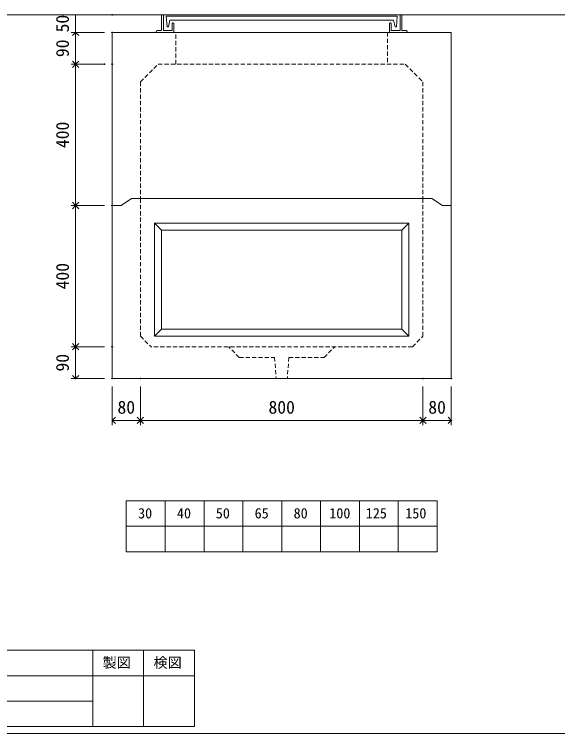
# Model space of a CAD drawing. Units: millimetres, scale not verified. Extents: x -4890 to 18490, y -2328 to 2328.
# Drawn here: x 308 to 1846, y -1947 to 89 of the extents above; entities that cross this region are included whole.
import ezdxf
from ezdxf.enums import TextEntityAlignment as Align

# ---------------------------------------------------------------- set-up
doc = ezdxf.new("R2010")
doc.units = ezdxf.units.MM
doc.header["$LTSCALE"] = 10
doc.header["$PDMODE"] = 32
doc.header["$PDSIZE"] = 2
doc.linetypes.add('DASHED1', pattern=[1.8, 1.2, -0.6])
doc.layers.add('0-1_Defpoints', color=7, linetype='Continuous')
for name, color, linetype, lineweight in [('0-2_waku', 7, 'Continuous', 18), ('0-3_gaikei', 7, 'Continuous', 18), ('0-4_kakure', 7, 'DASHED1', 5), ('0-5_sunpou', 7, 'Continuous', 5), ('0-9_uchigawa', 6, 'Continuous', 18), ('0-B_futa', 3, 'Continuous', 18), ('0-C_GL', 4, 'Continuous', 18), ('0-E_文字１', 7, 'Continuous', 18)]:
    doc.layers.add(name, color=color, linetype=linetype, lineweight=lineweight)
doc.styles.add('ＭＳ ゴシック', font='')
doc.styles.get('ＭＳ ゴシック').set_extended_font_data('MS Gothic')

# ---------------------------------------------------------------- blocks, each defined once
blk = doc.blocks.new('_Open90')
at = {"layer": '0-5_sunpou'}
blk.add_line((0, 0), (-1, 0), dxfattribs=at)
blk.add_lwpolyline([(-0.5, 0.5), (0, 0), (-0.5, -0.5)], dxfattribs=at)
blk = doc.blocks.new('D83')
at = {"layer": '0-1_Defpoints'}
for p in [(2032.32, 2214.36), (1928.83, 2124.36), (2032.32, 2124.36)]:
    blk.add_point(p, dxfattribs=at)
at = {"layer": '0-5_sunpou'}
for p, q in [((2010.32, 2214.36), (1915.83, 2214.36)), ((1928.83, 2196.36), (1928.83, 2142.36)), ((2010.32, 2124.36), (1915.83, 2124.36))]:
    blk.add_line(p, q, dxfattribs=at)
at = {"layer": '0-5_sunpou', "xscale": 18, "yscale": 18}
for p, rotation in [((1928.83, 2214.36), 90), ((1928.83, 2124.36), 270)]:
    blk.add_blockref('_Open90', p, dxfattribs=dict(at, rotation=rotation))
at = {"layer": '0-5_sunpou', "style": 'ＭＳ ゴシック'}
blk.add_text('90', height=36.66, rotation=90, dxfattribs=at).set_placement((1920.83, 2144.36), align=Align.BOTTOM_LEFT)
blk = doc.blocks.new('D84')
at = {"layer": '0-1_Defpoints'}
for p in [(2032.32, 1724.36), (1928.83, 1324.36), (2032.32, 1324.36)]:
    blk.add_point(p, dxfattribs=at)
at = {"layer": '0-5_sunpou'}
for p, q in [((2010.32, 1724.36), (1915.83, 1724.36)), ((1928.83, 1706.36), (1928.83, 1342.36)), ((2010.32, 1324.36), (1915.83, 1324.36))]:
    blk.add_line(p, q, dxfattribs=at)
at = {"layer": '0-5_sunpou', "xscale": 18, "yscale": 18}
for p, rotation in [((1928.83, 1724.36), 90), ((1928.83, 1324.36), 270)]:
    blk.add_blockref('_Open90', p, dxfattribs=dict(at, rotation=rotation))
at = {"layer": '0-5_sunpou', "style": 'ＭＳ ゴシック'}
blk.add_text('400', height=36.66, rotation=90, dxfattribs=at).set_placement((1920.83, 1486.86), align=Align.BOTTOM_LEFT)
blk = doc.blocks.new('D85')
at = {"layer": '0-1_Defpoints'}
for p in [(2032.32, 1324.36), (1928.83, 1234.36), (2032.32, 1234.36)]:
    blk.add_point(p, dxfattribs=at)
at = {"layer": '0-5_sunpou'}
for p, q in [((2010.32, 1324.36), (1915.83, 1324.36)), ((1928.83, 1306.36), (1928.83, 1252.36)), ((2010.32, 1234.36), (1915.83, 1234.36))]:
    blk.add_line(p, q, dxfattribs=at)
at = {"layer": '0-5_sunpou', "xscale": 18, "yscale": 18}
for p, rotation in [((1928.83, 1324.36), 90), ((1928.83, 1234.36), 270)]:
    blk.add_blockref('_Open90', p, dxfattribs=dict(at, rotation=rotation))
at = {"layer": '0-5_sunpou', "style": 'ＭＳ ゴシック'}
blk.add_text('90', height=36.66, rotation=90, dxfattribs=at).set_placement((1920.83, 1254.36), align=Align.BOTTOM_LEFT)
blk = doc.blocks.new('D86')
at = {"layer": '0-1_Defpoints'}
for p in [(2032.32, 1234.36), (2112.32, 1234.36), (2112.32, 1115.97)]:
    blk.add_point(p, dxfattribs=at)
at = {"layer": '0-5_sunpou'}
for p, q in [((2032.32, 1212.36), (2032.32, 1102.97)), ((2112.32, 1212.36), (2112.32, 1102.97)), ((2050.32, 1115.97), (2094.32, 1115.97))]:
    blk.add_line(p, q, dxfattribs=at)
at = {"layer": '0-5_sunpou', "xscale": 18, "yscale": 18, "rotation": 180}
blk.add_blockref('_Open90', (2032.32, 1115.97), dxfattribs=at)
at = {"layer": '0-5_sunpou', "xscale": 18, "yscale": 18}
blk.add_blockref('_Open90', (2112.32, 1115.97), dxfattribs=at)
at = {"layer": '0-5_sunpou', "style": 'ＭＳ ゴシック'}
blk.add_text('80', height=36.66, dxfattribs=at).set_placement((2047.32, 1123.97), align=Align.BOTTOM_LEFT)
blk = doc.blocks.new('D87')
at = {"layer": '0-1_Defpoints'}
for p in [(2112.32, 1234.36), (2912.32, 1234.36), (2912.32, 1115.97)]:
    blk.add_point(p, dxfattribs=at)
at = {"layer": '0-5_sunpou'}
for p, q in [((2112.32, 1212.36), (2112.32, 1102.97)), ((2912.32, 1212.36), (2912.32, 1102.97)), ((2130.32, 1115.97), (2894.32, 1115.97))]:
    blk.add_line(p, q, dxfattribs=at)
at = {"layer": '0-5_sunpou', "xscale": 18, "yscale": 18, "rotation": 180}
blk.add_blockref('_Open90', (2112.32, 1115.97), dxfattribs=at)
at = {"layer": '0-5_sunpou', "xscale": 18, "yscale": 18}
blk.add_blockref('_Open90', (2912.32, 1115.97), dxfattribs=at)
at = {"layer": '0-5_sunpou', "style": 'ＭＳ ゴシック'}
blk.add_text('800', height=36.66, dxfattribs=at).set_placement((2474.82, 1123.97), align=Align.BOTTOM_LEFT)
blk = doc.blocks.new('D88')
at = {"layer": '0-1_Defpoints'}
for p in [(2912.32, 1234.36), (2992.32, 1234.36), (2992.32, 1115.97)]:
    blk.add_point(p, dxfattribs=at)
at = {"layer": '0-5_sunpou'}
for p, q in [((2912.32, 1212.36), (2912.32, 1102.97)), ((2992.32, 1212.36), (2992.32, 1102.97)), ((2930.32, 1115.97), (2974.32, 1115.97))]:
    blk.add_line(p, q, dxfattribs=at)
at = {"layer": '0-5_sunpou', "xscale": 18, "yscale": 18, "rotation": 180}
blk.add_blockref('_Open90', (2912.32, 1115.97), dxfattribs=at)
at = {"layer": '0-5_sunpou', "xscale": 18, "yscale": 18}
blk.add_blockref('_Open90', (2992.32, 1115.97), dxfattribs=at)
at = {"layer": '0-5_sunpou', "style": 'ＭＳ ゴシック'}
blk.add_text('80', height=36.66, dxfattribs=at).set_placement((2927.32, 1123.97), align=Align.BOTTOM_LEFT)
blk = doc.blocks.new('D89')
at = {"layer": '0-1_Defpoints'}
for p in [(2010.32, 2124.36), (1928.83, 1724.36), (2032.32, 1724.36)]:
    blk.add_point(p, dxfattribs=at)
at = {"layer": '0-5_sunpou'}
for p, q in [((1988.32, 2124.36), (1915.83, 2124.36)), ((1928.83, 2106.36), (1928.83, 1742.36)), ((2010.32, 1724.36), (1915.83, 1724.36))]:
    blk.add_line(p, q, dxfattribs=at)
at = {"layer": '0-5_sunpou', "xscale": 18, "yscale": 18}
for p, rotation in [((1928.83, 2124.36), 90), ((1928.83, 1724.36), 270)]:
    blk.add_blockref('_Open90', p, dxfattribs=dict(at, rotation=rotation))
at = {"layer": '0-5_sunpou', "style": 'ＭＳ ゴシック'}
blk.add_text('400', height=36.66, rotation=90, dxfattribs=at).set_placement((1920.83, 1886.86), align=Align.BOTTOM_LEFT)
blk = doc.blocks.new('D105')
at = {"layer": '0-1_Defpoints'}
for p in [(2032.32, 2264.36), (1928.83, 2214.36), (2032.32, 2214.36)]:
    blk.add_point(p, dxfattribs=at)
at = {"layer": '0-5_sunpou'}
for p, q in [((2010.32, 2264.36), (1915.83, 2264.36)), ((1928.83, 2264.36), (1928.83, 2214.36)), ((2010.32, 2214.36), (1915.83, 2214.36))]:
    blk.add_line(p, q, dxfattribs=at)
at = {"layer": '0-5_sunpou', "style": 'ＭＳ ゴシック'}
blk.add_text('50', height=36.66, rotation=90, dxfattribs=at).set_placement((1920.83, 2214.36), align=Align.BOTTOM_LEFT)

msp = doc.modelspace()

# ---------------------------------------------------------------- linework, layer by layer
at = {"layer": '0-2_waku'}
for p, q in [((624.94, -1288.18), (624.94, -1432.18)), ((624.94, -1288.18), (624.94, -1432.18)), ((624.94, -1288.18), (624.94, -1432.18)), ((624.94, -1288.18), (624.94, -1432.18)), ((624.94, -1288.18), (1504.94, -1288.18)), ((734.94, -1288.18), (734.94, -1432.18)), ((844.94, -1288.18), (844.94, -1432.18)), ((844.94, -1288.18), (844.94, -1432.18)), ((954.94, -1288.18), (954.94, -1432.18)), ((1064.94, -1288.18), (1064.94, -1432.18)), ((1174.94, -1288.18), (1174.94, -1432.18)), ((1284.94, -1288.18), (1284.94, -1432.18)), ((1394.94, -1288.18), (1394.94, -1432.18)), ((1504.94, -1288.18), (1504.94, -1432.18)), ((624.94, -1360.18), (1504.94, -1360.18)), ((624.94, -1432.18), (1504.94, -1432.18)), ((-1210.06, -1711.18), (817.94, -1711.18)), ((529.94, -1711.18), (529.94, -1927.18)), ((529.94, -1711.18), (529.94, -1927.18)), ((673.94, -1711.18), (673.94, -1927.18)), ((817.94, -1711.18), (817.94, -1927.18)), ((-1210.06, -1783.18), (817.94, -1783.18)), ((-1210.06, -1855.18), (529.94, -1855.18)), ((-1210.06, -1927.18), (817.94, -1927.18)), ((-1230.06, -1947.18), (4889.94, -1947.18)), ((-1230.06, -1947.18), (4889.94, -1947.18))]:
    msp.add_line(p, q, dxfattribs=at)
at = {"layer": '0-3_gaikei'}
for p, q in [((584.94, 37.82), (1544.94, 37.82)), ((629.94, 37.82), (739.94, 37.82)), ((664.94, 37.82), (1464.94, 37.82)), ((1499.94, 37.82), (1389.94, 37.82)), ((609.94, -452.18), (639.94, -432.18)), ((609.94, -452.18), (639.94, -432.18)), ((639.94, -432.18), (1489.94, -432.18)), ((1489.94, -432.18), (1519.94, -452.18)), ((1489.94, -432.18), (1519.94, -452.18)), ((609.94, -452.18), (584.94, -452.18)), ((609.94, -452.18), (584.94, -452.18)), ((1519.94, -452.18), (1544.94, -452.18)), ((1519.94, -452.18), (1544.94, -452.18)), ((1544.94, -942.18), (584.94, -942.18))]:
    msp.add_line(p, q, dxfattribs=at)
at = {"layer": '0-3_gaikei', "lineweight": 5}
msp.add_line((639.94, -432.18), (1489.94, -432.18), dxfattribs=at)
at = {"layer": '0-3_gaikei'}
for points in [[(584.94, 37.82), (584.94, -452.18), (584.94, -942.18)], [(1544.94, 37.82), (1544.94, -452.18), (1544.94, -942.18)]]:
    msp.add_lwpolyline(points, dxfattribs=at)
at = {"layer": '0-4_kakure'}
for p, q in [((764.94, -52.18), (764.94, 37.82)), ((1364.94, 37.82), (1364.94, -52.18)), ((664.94, -102.18), (714.94, -52.18)), ((714.94, -52.18), (1414.94, -52.18)), ((714.94, -52.18), (1414.94, -52.18)), ((1414.94, -52.18), (1464.94, -102.18)), ((664.94, -102.18), (664.94, -432.18)), ((1464.94, -102.18), (1464.94, -432.18)), ((664.94, -432.18), (664.94, -822.18)), ((1464.94, -432.18), (1464.94, -822.18)), ((664.94, -822.18), (694.94, -852.18)), ((1434.94, -852.18), (1464.94, -822.18)), ((1434.94, -852.18), (694.94, -852.18)), ((944.94, -882.18), (914.94, -852.18)), ((944.94, -882.18), (914.94, -852.18)), ((944.94, -882.18), (914.94, -852.18)), ((1184.94, -882.18), (1214.94, -852.18)), ((1184.94, -882.18), (1214.94, -852.18)), ((1184.94, -882.18), (1214.94, -852.18)), ((944.94, -882.18), (1044.94, -882.18)), ((944.94, -882.18), (1044.94, -882.18)), ((944.94, -882.18), (1044.94, -882.18)), ((1044.94, -882.18), (1048.94, -942.18)), ((1084.94, -882.18), (1080.94, -942.18)), ((1084.94, -882.18), (1184.94, -882.18)), ((1084.94, -882.18), (1184.94, -882.18)), ((1084.94, -882.18), (1184.94, -882.18))]:
    msp.add_line(p, q, dxfattribs=at)
at = {"layer": '0-9_uchigawa'}
for p, q in [((704.94, -502.18), (724.94, -522.18)), ((704.94, -502.18), (704.94, -802.18)), ((704.94, -502.18), (1424.94, -502.18)), ((704.94, -502.18), (704.94, -822.1)), ((704.94, -502.18), (724.94, -522.18)), ((1424.94, -502.18), (1404.94, -522.18)), ((1424.94, -502.18), (1424.94, -822.1)), ((724.94, -522.18), (724.94, -782.18)), ((724.94, -522.18), (724.94, -782.18)), ((724.94, -522.18), (724.94, -782.18)), ((724.94, -522.18), (724.94, -782.18)), ((724.94, -522.18), (724.94, -802.1)), ((1404.94, -802.1), (1404.94, -522.18)), ((704.94, -822.1), (724.94, -802.1)), ((724.94, -802.1), (1404.94, -802.1)), ((1424.94, -822.1), (1404.94, -802.1)), ((704.94, -822.1), (1424.94, -822.1)), ((724.94, -822.1), (1424.94, -822.1))]:
    msp.add_line(p, q, dxfattribs=at)
for points in [[(704.94, -502.18), (724.94, -522.18), (724.94, -782.18)], [(704.94, -502.18), (724.94, -522.18), (1404.94, -522.18)]]:
    msp.add_lwpolyline(points, dxfattribs=at)
at = {"layer": '0-B_futa'}
for p, q in [((724.94, 85.82), (724.94, 42.82)), ((726.94, 87.82), (729.94, 87.82)), ((729.94, 87.82), (729.94, 42.82)), ((737.75, 83.32), (1392.08, 83.32)), ((737.75, 83.32), (740.24, 53.32)), ((1392.08, 83.32), (1389.83, 53.32)), ((1399.94, 87.82), (1399.94, 42.82)), ((1399.94, 87.82), (1402.94, 87.82)), ((1404.94, 85.82), (1404.94, 42.82)), ((748.27, 72.32), (743.95, 53.32)), ((748.27, 72.32), (1381.61, 72.32)), ((754.94, 62.82), (754.94, 42.82)), ((756.94, 64.82), (757.94, 64.82)), ((759.94, 62.82), (759.94, 37.82)), ((1369.94, 62.82), (1369.94, 37.82)), ((1372.94, 64.82), (1371.94, 64.82)), ((1374.94, 62.82), (1374.94, 42.82)), ((1381.61, 72.32), (1385.93, 53.32)), ((709.94, 40.82), (709.94, 39.82)), ((711.94, 42.82), (724.94, 42.82)), ((729.94, 42.82), (754.94, 42.82)), ((740.24, 53.32), (743.95, 53.32)), ((1399.94, 42.82), (1374.94, 42.82)), ((1389.83, 53.32), (1385.93, 53.32)), ((1417.94, 42.82), (1404.94, 42.82)), ((1419.94, 40.82), (1419.94, 39.82)), ((759.94, 37.82), (711.94, 37.82)), ((1369.94, 37.82), (1417.94, 37.82))]:
    msp.add_line(p, q, dxfattribs=at)
for centre, start, end in [((726.94, 85.82), 90, 180), ((1402.94, 85.82), 0, 90), ((756.94, 62.82), 90, 180), ((757.94, 62.82), 0, 90), ((1371.94, 62.82), 90, 180), ((1372.94, 62.82), 0, 90), ((711.94, 40.82), 90, 180), ((1417.94, 40.82), 0, 90), ((711.94, 39.82), 180, 270), ((1417.94, 39.82), 270, 0)]:
    msp.add_arc(centre, 2, start, end, dxfattribs=at)
at = {"layer": '0-C_GL'}
msp.add_line((-1230.06, 87.82), (4889.94, 87.82), dxfattribs=at)

# ---------------------------------------------------------------- block references
at = {"layer": '0-5_sunpou'}
for name in ['D105', 'D83', 'D89', 'D84', 'D85', 'D86', 'D87', 'D88']:
    msp.add_blockref(name, (-1447.37, -2176.54), dxfattribs=at)

# ---------------------------------------------------------------- texts
at = {"layer": '0-E_文字１', "style": 'ＭＳ ゴシック'}
for s, p in [('30', (658.31, -1346.81)), ('40', (768.31, -1346.81)), ('50', (878.31, -1346.81)), ('65', (988.31, -1346.81)), ('80', (1098.72, -1346.81)), ('100', (1199.6, -1346.81)), ('125', (1302.98, -1346.81)), ('150', (1414.75, -1346.81)), ('製図', (558, -1769.43)), ('検図', (702, -1769.43))]:
    msp.add_text(s, height=29.33, dxfattribs=at).set_placement(p, align=Align.BOTTOM_LEFT)

doc.saveas('drawing.dxf')
